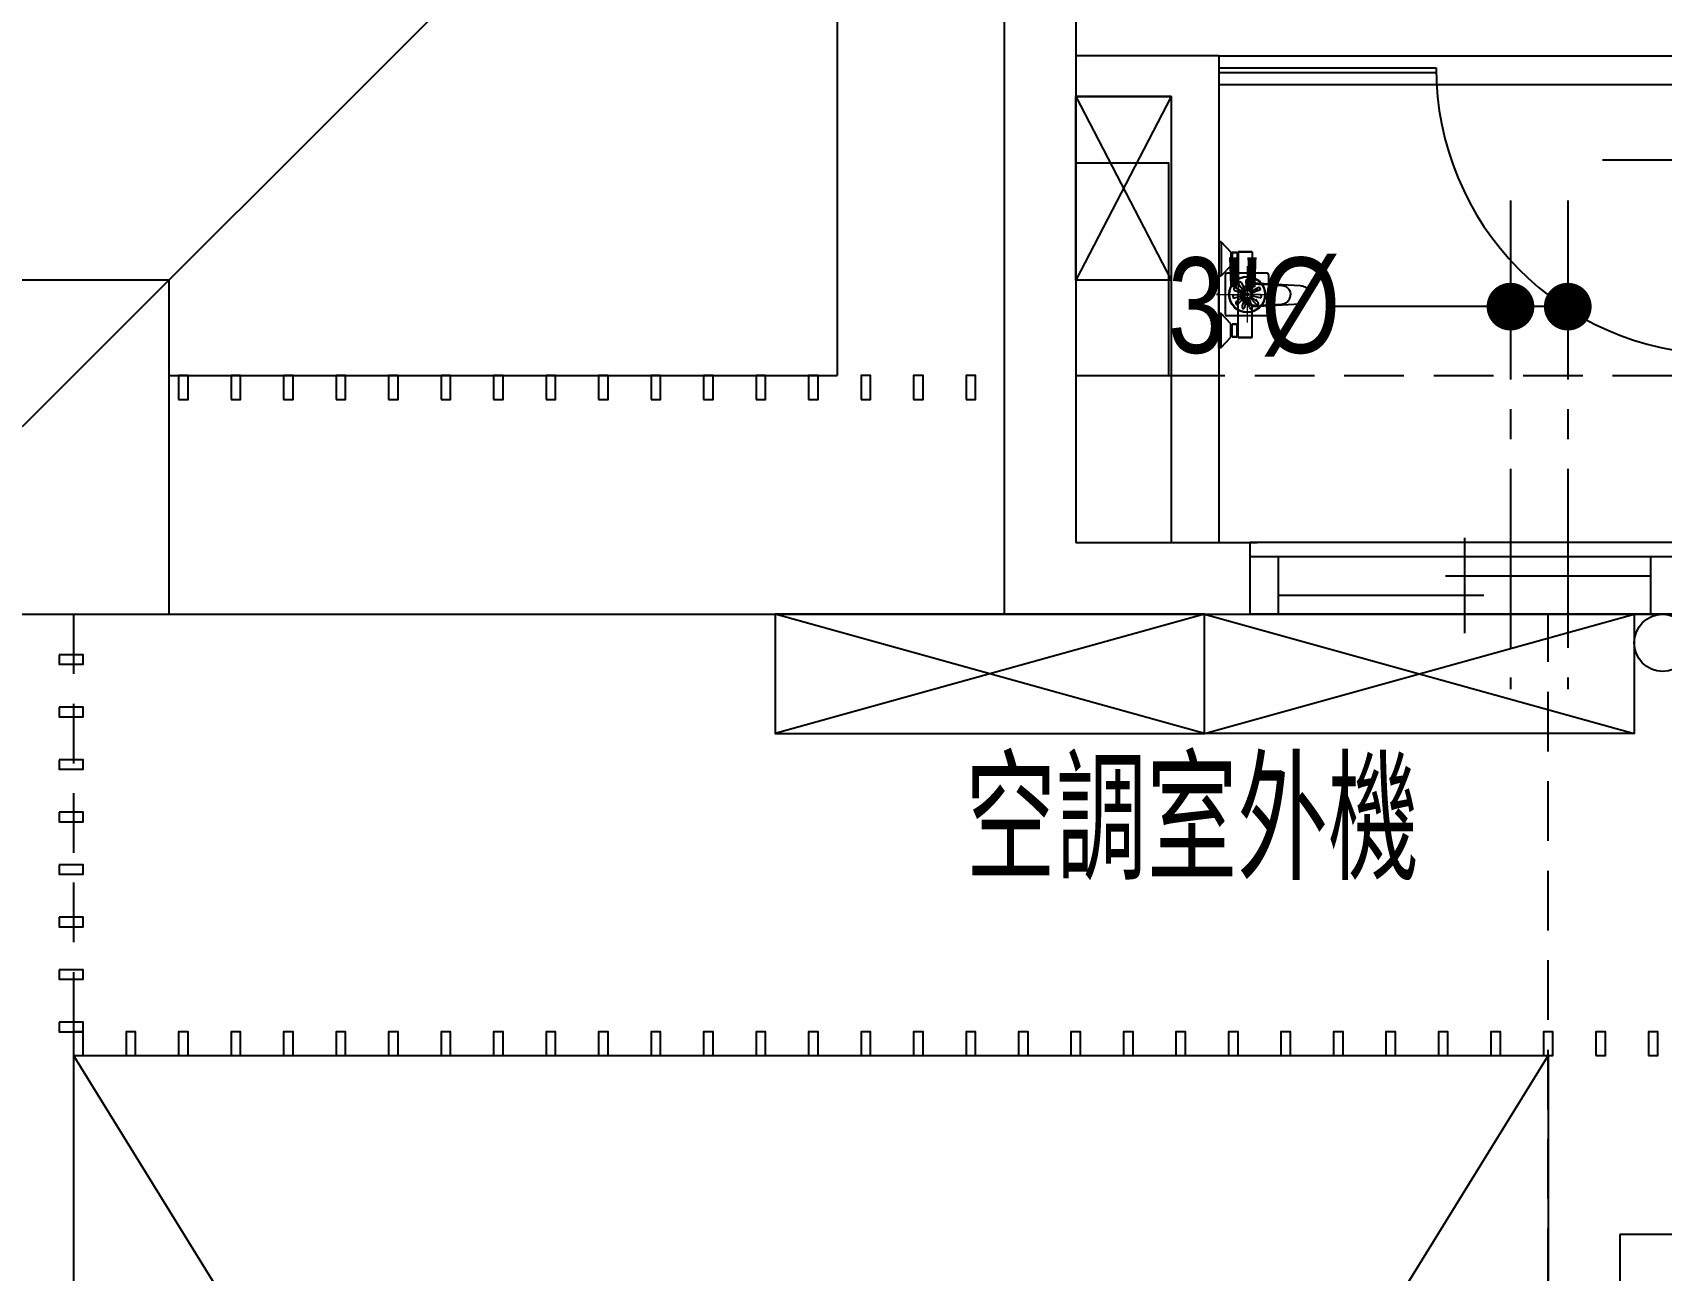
# Model space of a CAD drawing. Header units: millimetres. Extents: x 98197 to 106565, y 53890 to 60222.
# Drawn here: x 102799.3 to 103140.6, y 56218.1 to 56477.4 of the extents above; entities that cross this region are included whole.
import ezdxf

# ---------------------------------------------------------------- set-up
doc = ezdxf.new("R2010")
doc.units = ezdxf.units.MM
doc.header["$LTSCALE"] = 50
doc.header["$MEASUREMENT"] = 0
for name, pattern in [('CENTER', [2, 1.25, -0.25, 0.25, -0.25]), ('CENTER2', [1.125, 0.75, -0.125, 0.125, -0.125]), ('HIDDEN', [0.375, 0.25, -0.125])]:
    doc.linetypes.add(name, pattern=pattern)
doc.layers.get('0').update_dxf_attribs({"color": 8, "linetype": 'CONTINUOUS'})
for name, color, linetype in [('00', 7, 'HIDDEN'), ('35', 4, 'CENTER2'), ('36雨排水', 3, 'CONTINUOUS')]:
    doc.layers.add(name, color=color, linetype=linetype)
doc.layers.add('CENTE', color=8, linetype='CENTER', lineweight=9)
doc.styles.add('CHINA', font='c2', dxfattribs={"bigfont": 'china'})
doc.styles.add('CHINESET', font='c2.shx', dxfattribs={"bigfont": 'china.shx'})

# ---------------------------------------------------------------- blocks, each defined once
blk = doc.blocks.new('1111111')
at = {"layer": '36雨排水', "linetype": 'Continuous'}
blk.add_line((4902.82, 3830.25), (4712.61, 3640.04), dxfattribs=at)
blk = doc.blocks.new('*U45', base_point=(551368.96, 44174.06))
for p, q in [((551368.96, 44185.56), (551368.96, 44165.56)), ((551323.96, 44166.56), (551323.96, 44181.56)), ((551413.96, 44181.56), (551323.96, 44181.56)), ((551329.96, 44181.56), (551329.96, 44169.56)), ((551407.96, 44181.56), (551407.96, 44169.56)), ((551413.96, 44166.56), (551413.96, 44181.56)), ((551329.96, 44177.56), (551372.96, 44177.56)), ((551407.96, 44173.56), (551364.96, 44173.56)), ((551413.96, 44169.56), (551323.96, 44169.56)), ((551413.96, 44166.56), (551323.96, 44166.56))]:
    blk.add_line(p, q)
blk = doc.blocks.new('1247A')
for p, q in [((-13298.51, 8267.25), (-13298.01, 8267.25)), ((-13298.01, 8267.25), (-13298.51, 8267.25)), ((-13298.51, 8267.25), (-13298.51, 8267.12)), ((-13298.51, 8267.12), (-13298.51, 8266.77)), ((-13298.01, 8267.25), (-13296.01, 8265.12)), ((-13298.01, 8267.25), (-13296.01, 8265.12)), ((-13298.01, 8267.25), (-13298.01, 8267.12)), ((-13298.01, 8267.12), (-13298.01, 8266.77)), ((-13298.51, 8266.77), (-13298.51, 8266.2)), ((-13298.51, 8266.2), (-13298.51, 8265.46)), ((-13298.51, 8265.46), (-13298.51, 8264.61)), ((-13298.51, 8264.61), (-13298.51, 8263.7)), ((-13298.51, 8263.7), (-13298.51, 8262.79)), ((-13298.01, 8266.77), (-13298.01, 8266.2)), ((-13298.01, 8266.2), (-13298.01, 8265.46)), ((-13298.01, 8265.46), (-13298.01, 8264.61)), ((-13298.01, 8264.61), (-13298.01, 8263.7)), ((-13298.01, 8263.7), (-13298.01, 8262.79)), ((-13296.01, 8265.12), (-13296.01, 8265.07)), ((-13296.01, 8265.07), (-13296.01, 8264.93)), ((-13296.01, 8264.93), (-13296.01, 8264.82)), ((-13296.01, 8264.93), (-13296.01, 8264.7)), ((-13296.01, 8264.82), (-13295.91, 8264.82)), ((-13296.01, 8264.82), (-13296.01, 8264.77)), ((-13295.91, 8264.82), (-13296.01, 8264.82)), ((-13296.01, 8264.77), (-13296.01, 8264.66)), ((-13296.01, 8264.7), (-13296.01, 8264.41)), ((-13296.01, 8264.66), (-13296.01, 8264.49)), ((-13296.01, 8264.49), (-13296.01, 8264.26)), ((-13296.01, 8264.41), (-13296.01, 8264.06)), ((-13296.01, 8264.26), (-13296.01, 8263.98)), ((-13296.01, 8264.06), (-13296.01, 8263.7)), ((-13296.01, 8263.98), (-13296.01, 8263.7)), ((-13296.01, 8263.7), (-13296.01, 8263.33)), ((-13296.01, 8263.7), (-13296.01, 8263.42)), ((-13296.01, 8263.42), (-13296.01, 8263.14)), ((-13295.71, 8265.02), (-13295.91, 8264.82)), ((-13295.91, 8264.82), (-13295.91, 8264.77)), ((-13295.91, 8264.77), (-13295.91, 8264.66)), ((-13295.91, 8264.66), (-13295.91, 8264.49)), ((-13295.91, 8264.49), (-13295.91, 8264.26)), ((-13295.91, 8264.26), (-13295.91, 8263.98)), ((-13295.91, 8263.98), (-13295.91, 8263.7)), ((-13295.91, 8263.7), (-13295.91, 8263.42)), ((-13295.91, 8263.42), (-13295.91, 8263.14)), ((-13295.71, 8265.02), (-13295.51, 8265.02)), ((-13295.51, 8265.02), (-13295.71, 8265.02)), ((-13295.71, 8265.02), (-13295.71, 8264.97)), ((-13295.71, 8264.97), (-13295.71, 8262.38)), ((-13295.51, 8265.02), (-13295.21, 8265.02)), ((-13295.21, 8265.02), (-13295.51, 8265.02)), ((-13294.91, 8265.02), (-13295.21, 8265.02)), ((-13295.21, 8265.02), (-13294.91, 8265.02)), ((-13294.91, 8265.02), (-13294.71, 8265.02)), ((-13294.71, 8265.02), (-13294.91, 8265.02)), ((-13294.71, 8265.02), (-13294.51, 8264.82)), ((-13294.71, 8265.02), (-13294.71, 8264.97)), ((-13294.71, 8264.97), (-13294.71, 8262.38)), ((-13294.01, 8265.2), (-13294.51, 8265.2)), ((-13294.51, 8265.2), (-13294.01, 8265.2)), ((-13294.51, 8265.2), (-13294.51, 8265.14)), ((-13294.51, 8265.14), (-13294.51, 8256.2)), ((-13294.51, 8265.14), (-13294.51, 8256.2)), ((-13293.51, 8265.2), (-13294.01, 8265.2)), ((-13294.01, 8265.2), (-13293.51, 8265.2)), ((-13293, 8265.2), (-13293.51, 8265.2)), ((-13293.51, 8265.2), (-13293, 8265.2)), ((-13293, 8265.2), (-13292.54, 8265.2)), ((-13292.54, 8265.2), (-13293, 8265.2)), ((-13292.54, 8265.2), (-13292.13, 8265.2)), ((-13292.13, 8265.2), (-13292.54, 8265.2)), ((-13292.13, 8265.2), (-13291.82, 8265.2)), ((-13291.82, 8265.2), (-13292.13, 8265.2)), ((-13291.82, 8265.2), (-13291.63, 8265.2)), ((-13291.63, 8265.2), (-13291.82, 8265.2)), ((-13291.63, 8265.2), (-13291.55, 8265.2)), ((-13291.55, 8265.2), (-13291.63, 8265.2)), ((-13291.55, 8265.2), (-13291.51, 8265.14)), ((-13291.51, 8265.14), (-13291.51, 8258.66)), ((-13291.51, 8265.14), (-13291.51, 8258.66)), ((-13298.51, 8262.79), (-13298.51, 8261.93)), ((-13298.51, 8261.93), (-13298.51, 8261.19)), ((-13298.51, 8261.19), (-13298.51, 8260.63)), ((-13298.51, 8260.63), (-13298.51, 8260.28)), ((-13298.51, 8260.28), (-13298.51, 8260.15)), ((-13298.51, 8260.15), (-13298.01, 8260.15)), ((-13298.01, 8260.15), (-13298.51, 8260.15)), ((-13298.51, 8252.25), (-13298.51, 8260.15)), ((-13298.01, 8262.79), (-13298.01, 8261.93)), ((-13296.01, 8262.28), (-13298.01, 8260.15)), ((-13298.01, 8261.93), (-13298.01, 8261.19)), ((-13298.01, 8261.19), (-13298.01, 8260.63)), ((-13298.01, 8260.63), (-13298.01, 8260.28)), ((-13298.01, 8260.28), (-13298.01, 8260.15)), ((-13296.01, 8263.33), (-13296.01, 8262.99)), ((-13296.01, 8263.14), (-13296.01, 8262.91)), ((-13296.01, 8262.99), (-13296.01, 8262.7)), ((-13296.01, 8262.91), (-13296.01, 8262.74)), ((-13296.01, 8262.74), (-13296.01, 8262.62)), ((-13296.01, 8262.7), (-13296.01, 8262.47)), ((-13296.01, 8262.62), (-13296.01, 8262.58)), ((-13296.01, 8262.58), (-13296.01, 8262.47)), ((-13296.01, 8262.58), (-13295.91, 8262.58)), ((-13295.91, 8262.58), (-13296.01, 8262.58)), ((-13296.01, 8262.47), (-13296.01, 8262.33)), ((-13296.01, 8262.33), (-13296.01, 8262.28)), ((-13295.91, 8263.14), (-13295.91, 8262.91)), ((-13295.91, 8262.91), (-13295.91, 8262.74)), ((-13295.91, 8262.74), (-13295.91, 8262.62)), ((-13295.91, 8262.62), (-13295.91, 8262.58)), ((-13295.91, 8262.58), (-13295.71, 8262.38)), ((-13295.21, 8262.38), (-13295.71, 8262.38)), ((-13295.71, 8262.38), (-13295.21, 8262.38)), ((-13294.91, 8262.38), (-13295.21, 8262.38)), ((-13295.21, 8262.38), (-13294.91, 8262.38)), ((-13294.91, 8262.38), (-13294.71, 8262.38)), ((-13294.71, 8262.38), (-13294.91, 8262.38)), ((-13294.51, 8262.58), (-13294.71, 8262.38)), ((-13293.82, 8256.76), (-13293.9, 8256.2)), ((-13293.61, 8257.29), (-13293.82, 8256.76)), ((-13293.67, 8256.76), (-13293.72, 8256.49)), ((-13293.58, 8257.04), (-13293.67, 8256.76)), ((-13293.27, 8257.76), (-13293.61, 8257.29)), ((-13293.48, 8257.29), (-13293.58, 8257.04)), ((-13293.32, 8257.54), (-13293.48, 8257.29)), ((-13293.14, 8257.75), (-13293.32, 8257.54)), ((-13292.81, 8258.11), (-13293.27, 8257.76)), ((-13292.95, 8257.94), (-13293.14, 8257.75)), ((-13293.05, 8256.78), (-13293.11, 8256.5)), ((-13292.97, 8257.06), (-13293.05, 8256.78)), ((-13292.85, 8257.33), (-13292.97, 8257.06)), ((-13292.72, 8258.11), (-13292.95, 8257.94)), ((-13292.69, 8257.57), (-13292.85, 8257.33)), ((-13292.29, 8258.32), (-13292.81, 8258.11)), ((-13292.48, 8258.22), (-13292.72, 8258.11)), ((-13292.5, 8257.79), (-13292.69, 8257.57)), ((-13292.3, 8257.98), (-13292.5, 8257.79)), ((-13292.06, 8258.16), (-13292.3, 8257.98)), ((-13291.98, 8258.37), (-13292.29, 8258.32)), ((-13291.98, 8258.37), (-13292.29, 8258.32)), ((-13291.81, 8258.28), (-13292.06, 8258.16)), ((-13291.28, 8258.43), (-13291.98, 8258.37)), ((-13291.55, 8258.37), (-13291.81, 8258.28)), ((-13291.28, 8258.43), (-13291.55, 8258.37)), ((-13291.51, 8258.66), (-13281.48, 8258.1)), ((-13290.99, 8258.46), (-13291.28, 8258.43)), ((-13290.99, 8258.46), (-13290.58, 8258.45)), ((-13290.79, 8257.38), (-13290.8, 8257.36)), ((-13290.8, 8257.36), (-13290.8, 8257.33)), ((-13290.8, 8257.33), (-13290.8, 8257.31)), ((-13290.8, 8257.31), (-13290.79, 8257.28)), ((-13290.77, 8257.41), (-13290.79, 8257.38)), ((-13290.79, 8257.28), (-13290.77, 8257.26)), ((-13290.75, 8257.42), (-13290.77, 8257.41)), ((-13290.77, 8257.26), (-13290.75, 8257.25)), ((-13290.72, 8257.43), (-13290.75, 8257.42)), ((-13290.75, 8257.25), (-13290.72, 8257.24)), ((-13290.7, 8257.43), (-13290.72, 8257.43)), ((-13290.72, 8257.24), (-13290.7, 8257.23)), ((-13290.7, 8257.43), (-13290.67, 8257.43)), ((-13290.67, 8257.24), (-13290.7, 8257.23)), ((-13290.67, 8257.43), (-13290.65, 8257.42)), ((-13290.65, 8257.25), (-13290.67, 8257.24)), ((-13290.65, 8257.42), (-13290.63, 8257.41)), ((-13290.63, 8257.26), (-13290.65, 8257.25)), ((-13290.63, 8257.41), (-13290.61, 8257.38)), ((-13290.61, 8257.28), (-13290.63, 8257.26)), ((-13290.61, 8257.38), (-13290.6, 8257.36)), ((-13290.6, 8257.31), (-13290.61, 8257.28)), ((-13290.6, 8257.36), (-13290.6, 8257.33)), ((-13290.6, 8257.33), (-13290.6, 8257.31)), ((-13290.58, 8258.45), (-13290.21, 8258.44)), ((-13290.21, 8258.44), (-13289.79, 8258.42)), ((-13289.79, 8258.42), (-13289.36, 8258.4)), ((-13289.36, 8258.4), (-13289.05, 8258.38)), ((-13289.05, 8258.38), (-13285.35, 8258.15)), ((-13285.35, 8258.15), (-13285.11, 8258.13)), ((-13285.11, 8258.13), (-13284.87, 8258.08)), ((-13284.87, 8258.08), (-13284.64, 8257.99)), ((-13284.64, 8257.99), (-13284.43, 8257.89)), ((-13284.43, 8257.89), (-13284.22, 8257.74)), ((-13284.22, 8257.74), (-13284.05, 8257.57)), ((-13284.05, 8257.57), (-13283.89, 8257.39)), ((-13283.89, 8257.39), (-13283.75, 8257.17)), ((-13283.75, 8257.17), (-13283.65, 8256.95)), ((-13283.65, 8256.95), (-13283.57, 8256.7)), ((-13283.57, 8256.7), (-13283.52, 8256.46)), ((-13281.48, 8258.1), (-13281.23, 8258.08)), ((-13281.23, 8258.08), (-13280.99, 8258.03)), ((-13280.99, 8258.03), (-13280.76, 8257.95)), ((-13280.76, 8257.95), (-13280.54, 8257.85)), ((-13280.54, 8257.85), (-13280.33, 8257.7)), ((-13280.33, 8257.7), (-13280.16, 8257.54)), ((-13280.16, 8257.54), (-13280, 8257.36)), ((-13280, 8257.36), (-13279.85, 8257.15)), ((-13279.85, 8257.15), (-13279.75, 8256.93)), ((-13279.75, 8256.93), (-13279.68, 8256.69)), ((-13279.75, 8256.93), (-13279.68, 8256.69)), ((-13279.68, 8256.69), (-13279.63, 8256.45)), ((-13279.68, 8256.69), (-13279.63, 8256.45)), ((-13294.51, 8247.26), (-13294.51, 8256.2)), ((-13294.51, 8247.26), (-13294.51, 8256.2)), ((-13293.82, 8255.64), (-13293.9, 8256.2)), ((-13293.61, 8255.11), (-13293.82, 8255.64)), ((-13293.72, 8256.49), (-13293.74, 8256.2)), ((-13293.72, 8255.91), (-13293.74, 8256.2)), ((-13293.67, 8255.64), (-13293.72, 8255.91)), ((-13293.58, 8255.36), (-13293.67, 8255.64)), ((-13293.27, 8254.64), (-13293.61, 8255.11)), ((-13293.48, 8255.11), (-13293.58, 8255.36)), ((-13293.32, 8254.86), (-13293.48, 8255.11)), ((-13293.14, 8254.65), (-13293.32, 8254.86)), ((-13292.81, 8254.29), (-13293.27, 8254.64)), ((-13292.95, 8254.46), (-13293.14, 8254.65)), ((-13293.11, 8256.5), (-13293.13, 8256.2)), ((-13293.11, 8255.9), (-13293.13, 8256.2)), ((-13293.05, 8255.62), (-13293.11, 8255.9)), ((-13292.97, 8255.34), (-13293.05, 8255.62)), ((-13292.85, 8255.07), (-13292.97, 8255.34)), ((-13292.72, 8254.29), (-13292.95, 8254.46)), ((-13292.69, 8254.83), (-13292.85, 8255.07)), ((-13292.29, 8254.08), (-13292.81, 8254.29)), ((-13292.48, 8254.18), (-13292.72, 8254.29)), ((-13292.5, 8254.61), (-13292.69, 8254.83)), ((-13292.3, 8254.42), (-13292.5, 8254.61)), ((-13292.06, 8254.24), (-13292.3, 8254.42)), ((-13291.98, 8254.03), (-13292.29, 8254.08)), ((-13291.98, 8254.03), (-13292.29, 8254.08)), ((-13291.81, 8254.12), (-13292.06, 8254.24)), ((-13291.28, 8253.96), (-13291.98, 8254.03)), ((-13291.55, 8254.03), (-13291.81, 8254.12)), ((-13291.28, 8253.96), (-13291.55, 8254.03)), ((-13291.51, 8253.74), (-13281.48, 8254.3)), ((-13291.51, 8247.26), (-13291.51, 8253.74)), ((-13291.51, 8247.26), (-13291.51, 8253.74)), ((-13290.99, 8253.94), (-13291.28, 8253.96)), ((-13290.99, 8253.94), (-13290.58, 8253.95)), ((-13290.8, 8255.09), (-13290.79, 8255.11)), ((-13290.8, 8255.07), (-13290.8, 8255.09)), ((-13290.8, 8255.04), (-13290.8, 8255.07)), ((-13290.79, 8255.02), (-13290.8, 8255.04)), ((-13290.79, 8255.11), (-13290.77, 8255.14)), ((-13290.77, 8254.99), (-13290.79, 8255.02)), ((-13290.77, 8255.14), (-13290.75, 8255.15)), ((-13290.75, 8254.98), (-13290.77, 8254.99)), ((-13290.75, 8255.15), (-13290.72, 8255.16)), ((-13290.72, 8254.97), (-13290.75, 8254.98)), ((-13290.72, 8255.16), (-13290.7, 8255.17)), ((-13290.7, 8254.97), (-13290.72, 8254.97)), ((-13290.67, 8255.16), (-13290.7, 8255.17)), ((-13290.7, 8254.97), (-13290.67, 8254.97)), ((-13290.65, 8255.15), (-13290.67, 8255.16)), ((-13290.67, 8254.97), (-13290.65, 8254.98)), ((-13290.63, 8255.14), (-13290.65, 8255.15)), ((-13290.65, 8254.98), (-13290.63, 8254.99)), ((-13290.61, 8255.11), (-13290.63, 8255.14)), ((-13290.63, 8254.99), (-13290.61, 8255.02)), ((-13290.6, 8255.09), (-13290.61, 8255.11)), ((-13290.61, 8255.02), (-13290.6, 8255.04)), ((-13290.6, 8255.07), (-13290.6, 8255.09)), ((-13290.6, 8255.04), (-13290.6, 8255.07)), ((-13290.58, 8253.95), (-13290.21, 8253.96)), ((-13290.21, 8253.96), (-13289.79, 8253.98)), ((-13289.79, 8253.98), (-13289.36, 8254)), ((-13289.36, 8254), (-13289.05, 8254.02)), ((-13289.05, 8254.02), (-13285.35, 8254.25)), ((-13285.35, 8254.25), (-13285.11, 8254.27)), ((-13285.11, 8254.27), (-13284.87, 8254.32)), ((-13284.87, 8254.32), (-13284.64, 8254.41)), ((-13284.64, 8254.41), (-13284.43, 8254.51)), ((-13284.43, 8254.51), (-13284.22, 8254.66)), ((-13284.22, 8254.66), (-13284.05, 8254.83)), ((-13284.05, 8254.83), (-13283.89, 8255.01)), ((-13283.89, 8255.01), (-13283.75, 8255.23)), ((-13283.75, 8255.23), (-13283.65, 8255.45)), ((-13283.65, 8255.45), (-13283.57, 8255.7)), ((-13283.57, 8255.7), (-13283.52, 8255.94)), ((-13283.52, 8256.46), (-13283.5, 8256.2)), ((-13283.52, 8255.94), (-13283.5, 8256.2)), ((-13281.48, 8254.3), (-13281.23, 8254.32)), ((-13281.23, 8254.32), (-13280.99, 8254.37)), ((-13280.99, 8254.37), (-13280.76, 8254.45)), ((-13280.76, 8254.45), (-13280.54, 8254.55)), ((-13280.54, 8254.55), (-13280.33, 8254.7)), ((-13280.33, 8254.7), (-13280.16, 8254.86)), ((-13280.16, 8254.86), (-13280, 8255.04)), ((-13280, 8255.04), (-13279.85, 8255.25)), ((-13279.85, 8255.25), (-13279.75, 8255.47)), ((-13279.75, 8255.47), (-13279.68, 8255.71)), ((-13279.75, 8255.47), (-13279.68, 8255.71)), ((-13279.68, 8255.71), (-13279.63, 8255.95)), ((-13279.68, 8255.71), (-13279.63, 8255.95)), ((-13279.63, 8256.45), (-13279.61, 8256.2)), ((-13279.63, 8256.45), (-13279.61, 8256.2)), ((-13279.63, 8255.95), (-13279.61, 8256.2)), ((-13279.63, 8255.95), (-13279.61, 8256.2)), ((-13298.01, 8252.25), (-13298.51, 8252.25)), ((-13298.51, 8252.12), (-13298.51, 8252.25)), ((-13298.51, 8252.25), (-13298.01, 8252.25)), ((-13298.51, 8251.77), (-13298.51, 8252.12)), ((-13298.51, 8251.2), (-13298.51, 8251.77)), ((-13298.51, 8250.46), (-13298.51, 8251.2)), ((-13298.51, 8249.61), (-13298.51, 8250.46)), ((-13296.01, 8250.12), (-13298.01, 8252.25)), ((-13298.01, 8252.12), (-13298.01, 8252.25)), ((-13298.01, 8251.77), (-13298.01, 8252.12)), ((-13298.01, 8251.2), (-13298.01, 8251.77)), ((-13298.01, 8250.46), (-13298.01, 8251.2)), ((-13298.01, 8249.61), (-13298.01, 8250.46)), ((-13296.01, 8250.07), (-13296.01, 8250.12)), ((-13296.01, 8249.93), (-13296.01, 8250.07)), ((-13296.01, 8249.7), (-13296.01, 8249.93)), ((-13296.01, 8249.82), (-13296.01, 8249.93)), ((-13295.91, 8249.82), (-13296.01, 8249.82)), ((-13296.01, 8249.77), (-13296.01, 8249.82)), ((-13296.01, 8249.82), (-13295.91, 8249.82)), ((-13296.01, 8249.66), (-13296.01, 8249.77)), ((-13295.91, 8249.82), (-13295.71, 8250.02)), ((-13295.91, 8249.77), (-13295.91, 8249.82)), ((-13295.91, 8249.66), (-13295.91, 8249.77)), ((-13295.71, 8250.02), (-13295.21, 8250.02)), ((-13295.71, 8247.43), (-13295.71, 8250.02)), ((-13295.21, 8250.02), (-13295.71, 8250.02)), ((-13295.21, 8250.02), (-13294.91, 8250.02)), ((-13294.91, 8250.02), (-13295.21, 8250.02)), ((-13294.71, 8250.02), (-13294.91, 8250.02)), ((-13294.91, 8250.02), (-13294.71, 8250.02)), ((-13294.51, 8249.82), (-13294.71, 8250.02)), ((-13294.71, 8247.43), (-13294.71, 8250.02)), ((-13298.51, 8248.7), (-13298.51, 8249.61)), ((-13298.51, 8247.79), (-13298.51, 8248.7)), ((-13298.51, 8246.93), (-13298.51, 8247.79)), ((-13298.51, 8246.19), (-13298.51, 8246.93)), ((-13298.01, 8248.7), (-13298.01, 8249.61)), ((-13298.01, 8247.79), (-13298.01, 8248.7)), ((-13298.01, 8246.93), (-13298.01, 8247.79)), ((-13298.01, 8245.15), (-13296.01, 8247.28)), ((-13298.01, 8245.15), (-13296.01, 8247.28)), ((-13298.01, 8246.19), (-13298.01, 8246.93)), ((-13296.01, 8249.41), (-13296.01, 8249.7)), ((-13296.01, 8249.49), (-13296.01, 8249.66)), ((-13296.01, 8249.26), (-13296.01, 8249.49)), ((-13296.01, 8249.06), (-13296.01, 8249.41)), ((-13296.01, 8248.98), (-13296.01, 8249.26)), ((-13296.01, 8248.7), (-13296.01, 8249.06)), ((-13296.01, 8248.7), (-13296.01, 8248.98)), ((-13296.01, 8248.42), (-13296.01, 8248.7)), ((-13296.01, 8248.33), (-13296.01, 8248.7)), ((-13296.01, 8248.14), (-13296.01, 8248.42)), ((-13296.01, 8247.99), (-13296.01, 8248.33)), ((-13296.01, 8247.91), (-13296.01, 8248.14)), ((-13296.01, 8247.7), (-13296.01, 8247.99)), ((-13296.01, 8247.74), (-13296.01, 8247.91)), ((-13296.01, 8247.62), (-13296.01, 8247.74)), ((-13296.01, 8247.47), (-13296.01, 8247.7)), ((-13296.01, 8247.58), (-13296.01, 8247.62)), ((-13295.91, 8247.58), (-13296.01, 8247.58)), ((-13296.01, 8247.58), (-13295.91, 8247.58)), ((-13296.01, 8247.47), (-13296.01, 8247.58)), ((-13296.01, 8247.33), (-13296.01, 8247.47)), ((-13296.01, 8247.28), (-13296.01, 8247.33)), ((-13295.91, 8249.49), (-13295.91, 8249.66)), ((-13295.91, 8249.26), (-13295.91, 8249.49)), ((-13295.91, 8248.98), (-13295.91, 8249.26)), ((-13295.91, 8248.7), (-13295.91, 8248.98)), ((-13295.91, 8248.42), (-13295.91, 8248.7)), ((-13295.91, 8248.14), (-13295.91, 8248.42)), ((-13295.91, 8247.91), (-13295.91, 8248.14)), ((-13295.91, 8247.74), (-13295.91, 8247.91)), ((-13295.91, 8247.62), (-13295.91, 8247.74)), ((-13295.91, 8247.58), (-13295.91, 8247.62)), ((-13295.71, 8247.38), (-13295.91, 8247.58)), ((-13295.71, 8247.38), (-13295.71, 8247.43)), ((-13295.51, 8247.38), (-13295.71, 8247.38)), ((-13295.71, 8247.38), (-13295.51, 8247.38)), ((-13295.21, 8247.38), (-13295.51, 8247.38)), ((-13295.51, 8247.38), (-13295.21, 8247.38)), ((-13295.21, 8247.38), (-13294.91, 8247.38)), ((-13294.91, 8247.38), (-13295.21, 8247.38)), ((-13294.71, 8247.38), (-13294.91, 8247.38)), ((-13294.91, 8247.38), (-13294.71, 8247.38)), ((-13294.71, 8247.38), (-13294.51, 8247.58)), ((-13294.71, 8247.38), (-13294.71, 8247.43)), ((-13294.51, 8247.2), (-13294.51, 8247.26)), ((-13294.51, 8247.2), (-13294.01, 8247.2)), ((-13294.01, 8247.2), (-13294.51, 8247.2)), ((-13294.01, 8247.2), (-13293.51, 8247.2)), ((-13293.51, 8247.2), (-13294.01, 8247.2)), ((-13293.51, 8247.2), (-13293, 8247.2)), ((-13293, 8247.2), (-13293.51, 8247.2)), ((-13292.54, 8247.2), (-13293, 8247.2)), ((-13293, 8247.2), (-13292.54, 8247.2)), ((-13292.13, 8247.2), (-13292.54, 8247.2)), ((-13292.54, 8247.2), (-13292.13, 8247.2)), ((-13291.82, 8247.2), (-13292.13, 8247.2)), ((-13292.13, 8247.2), (-13291.82, 8247.2)), ((-13291.63, 8247.2), (-13291.82, 8247.2)), ((-13291.82, 8247.2), (-13291.63, 8247.2)), ((-13291.55, 8247.2), (-13291.63, 8247.2)), ((-13291.63, 8247.2), (-13291.55, 8247.2)), ((-13291.55, 8247.2), (-13291.51, 8247.26)), ((-13298.51, 8245.63), (-13298.51, 8246.19)), ((-13298.51, 8245.28), (-13298.51, 8245.63)), ((-13298.51, 8245.15), (-13298.51, 8245.28)), ((-13298.01, 8245.15), (-13298.51, 8245.15)), ((-13298.51, 8245.15), (-13298.01, 8245.15)), ((-13298.01, 8245.63), (-13298.01, 8246.19)), ((-13298.01, 8245.28), (-13298.01, 8245.63)), ((-13298.01, 8245.15), (-13298.01, 8245.28))]:
    blk.add_line(p, q)
at = {"color": 3}
blk.add_line((-13298.51, 8256.25), (-13299.01, 8256.25), dxfattribs=at)
blk = doc.blocks.new('10D')
at = {"color": 9, "true_color": 0xc9c9c9}
for p, q in [((-31147.44, 14844.37), (-31147.44, 14852.77)), ((-31147.14, 14853.07), (-31138.74, 14853.07)), ((-31144.18, 14851.05), (-31143.33, 14849.45)), ((-31143.24, 14851.27), (-31143.09, 14849.52)), ((-31142.64, 14851.32), (-31142.79, 14849.52)), ((-31141.73, 14851), (-31142.56, 14849.45)), ((-31138.44, 14852.77), (-31138.44, 14844.37)), ((-31145.71, 14848.48), (-31143.91, 14848.59)), ((-31145.57, 14847.89), (-31143.86, 14848.29)), ((-31145.52, 14849.42), (-31143.87, 14848.83)), ((-31145.32, 14849.99), (-31143.75, 14849.1)), ((-31145.22, 14847), (-31143.76, 14848.06)), ((-31144.79, 14846.58), (-31143.56, 14847.84)), ((-31144.65, 14850.68), (-31143.58, 14849.29)), ((-31144.01, 14846.02), (-31143.36, 14847.7)), ((-31143.42, 14845.9), (-31143.07, 14847.62)), ((-31143.14, 14848.62), (-31143.14, 14848.52)), ((-31143.14, 14848.62), (-31143.04, 14848.62)), ((-31143.14, 14848.52), (-31143.09, 14848.52)), ((-31143.14, 14848.52), (-31143.04, 14848.52)), ((-31142.99, 14848.77), (-31142.89, 14848.77)), ((-31142.99, 14848.67), (-31142.99, 14848.77)), ((-31142.99, 14848.38), (-31142.99, 14848.47)), ((-31142.99, 14848.38), (-31142.89, 14848.38)), ((-31142.89, 14848.67), (-31142.89, 14848.77)), ((-31142.89, 14848.38), (-31142.89, 14848.47)), ((-31142.75, 14848.62), (-31142.84, 14848.62)), ((-31142.75, 14848.52), (-31142.84, 14848.52)), ((-31142.46, 14845.85), (-31142.82, 14847.62)), ((-31142.79, 14848.52), (-31142.75, 14848.52)), ((-31142.75, 14848.62), (-31142.75, 14848.52)), ((-31141.9, 14846.06), (-31142.53, 14847.7)), ((-31141.06, 14846.54), (-31142.32, 14847.84)), ((-31141.21, 14850.72), (-31142.3, 14849.29)), ((-31140.61, 14849.96), (-31142.14, 14849.1)), ((-31140.71, 14847.03), (-31142.13, 14848.06)), ((-31140.26, 14847.88), (-31142.03, 14848.29)), ((-31140.32, 14849.44), (-31142.02, 14848.83)), ((-31140.23, 14848.48), (-31141.98, 14848.59)), ((-31138.74, 14844.07), (-31147.14, 14844.07))]:
    blk.add_line(p, q, dxfattribs=at)
for radius in [3.8, 3.7, 0.275]:
    blk.add_circle((-31142.94, 14848.57), radius, dxfattribs=at)
for centre, radius, start, end in [((-31147.14, 14852.77), 0.3, 90, 180), ((-31144.43, 14850.89), 0.3, 32.7273, 222.2546), ((-31142.94, 14851.32), 0.3, 0, 189.5273), ((-31141.46, 14850.89), 0.3, 327.2727, 156.8), ((-31138.74, 14852.77), 0.3, 0, 90), ((-31145.67, 14848.18), 0.3, 98.1818, 287.7091), ((-31145.45, 14849.71), 0.3, 65.4545, 254.9818), ((-31143.88, 14848.44), 0.15, 278.1818, 98.1818), ((-31143.81, 14848.97), 0.15, 245.4545, 65.4545), ((-31143.66, 14847.95), 0.15, 310.9091, 130.9091), ((-31143.46, 14849.37), 0.15, 212.7273, 32.7273), ((-31143.21, 14847.66), 0.15, 343.6364, 163.6364), ((-31142.94, 14849.52), 0.15, 180, 0), ((-31143.04, 14848.67), 0.05, 270, 0), ((-31143.04, 14848.47), 0.05, 0, 90), ((-31142.84, 14848.67), 0.05, 180, 270), ((-31142.84, 14848.47), 0.05, 90, 180), ((-31142.68, 14847.66), 0.15, 16.3636, 196.3636), ((-31142.43, 14849.37), 0.15, 147.2727, 327.2727), ((-31142.23, 14847.95), 0.15, 49.0909, 229.0909), ((-31142.08, 14848.97), 0.15, 114.5455, 294.5455), ((-31142, 14848.44), 0.15, 81.8182, 261.8182), ((-31140.44, 14849.71), 0.3, 294.5455, 124.0727), ((-31140.22, 14848.18), 0.3, 261.8182, 91.3455), ((-31147.14, 14844.37), 0.3, 180, 270), ((-31145.02, 14846.77), 0.3, 130.9091, 320.4364), ((-31143.72, 14845.93), 0.3, 163.6364, 353.1636), ((-31142.17, 14845.93), 0.3, 196.3636, 25.8909), ((-31140.87, 14846.77), 0.3, 229.0909, 58.6182), ((-31138.74, 14844.37), 0.3, 270, 0)]:
    blk.add_arc(centre, radius, start, end, dxfattribs=at)
at = {"layer": 'CENTE', "color": 8}
for p, q in [((-31142.94, 14854.47), (-31142.94, 14842.67)), ((-31148.84, 14848.57), (-31137.04, 14848.57))]:
    blk.add_line(p, q, dxfattribs=at)

msp = doc.modelspace()

# ---------------------------------------------------------------- linework, layer by layer
for p, q in [((103017.857, 56635.566), (103017.857, 56370.566)), ((102967.857, 56620.566), (102967.857, 56405.566)), ((103002.857, 56620.566), (103002.857, 56355.566)), ((103047.857, 56472.566), (103154.357, 56472.566)), ((103047.857, 56470.066), (103093.357, 56470.066)), ((103047.857, 56469.066), (103093.366, 56469.066)), ((103047.857, 56466.566), (103154.357, 56466.566)), ((103017.857, 56464.066), (103037.857, 56425.566)), ((103037.857, 56464.066), (103017.857, 56425.566)), ((103037.857, 56425.566), (103017.857, 56425.566)), ((102827.857, 56405.566), (102967.857, 56405.566)), ((103017.857, 56370.566), (103055.857, 56370.566)), ((102827.857, 56355.566), (103002.857, 56355.566)), ((103002.857, 56355.566), (103054.357, 56355.566)), ((102807.857, 56263.066), (102807.857, 55763.066)), ((103116.857, 56263.066), (102807.857, 55763.066)), ((102807.857, 56263.066), (103116.857, 55763.066)), ((102807.857, 56263.066), (103116.857, 56263.066)), ((103116.857, 56263.066), (103116.857, 55670.566)), ((103777.857, 56225.566), (103131.857, 56225.566)), ((103131.857, 56225.566), (103131.857, 56130.566))]:
    msp.add_line(p, q)
at = {"extrusion": (0, 0, -1)}
for p, q in [((103047.857, 56472.566), (103017.857, 56472.566)), ((103047.857, 56472.566), (103047.857, 56370.566)), ((103037.857, 56464.066), (103017.857, 56464.066)), ((103037.857, 56464.066), (103037.857, 56370.566))]:
    msp.add_line(p, q, dxfattribs=at)
for points in [[(103017.857, 56464.066), (103037.857, 56464.066), (103037.857, 56425.566), (103017.857, 56425.566)], [(103017.857, 56405.566), (103037.357, 56405.566), (103037.357, 56450.066), (103017.857, 56450.066)], [(102757.857, 56355.566), (102827.857, 56355.566), (102827.857, 56425.566), (102757.857, 56425.566)], [(102829.857, 56400.566), (102831.857, 56400.566), (102831.857, 56405.566), (102829.857, 56405.566)], [(102840.857, 56400.566), (102842.857, 56400.566), (102842.857, 56405.566), (102840.857, 56405.566)], [(102851.857, 56400.566), (102853.857, 56400.566), (102853.857, 56405.566), (102851.857, 56405.566)], [(102862.857, 56400.566), (102864.857, 56400.566), (102864.857, 56405.566), (102862.857, 56405.566)], [(102873.857, 56400.566), (102875.857, 56400.566), (102875.857, 56405.566), (102873.857, 56405.566)], [(102884.857, 56400.566), (102886.857, 56400.566), (102886.857, 56405.566), (102884.857, 56405.566)], [(102895.857, 56400.566), (102897.857, 56400.566), (102897.857, 56405.566), (102895.857, 56405.566)], [(102906.857, 56400.566), (102908.857, 56400.566), (102908.857, 56405.566), (102906.857, 56405.566)], [(102917.857, 56400.566), (102919.857, 56400.566), (102919.857, 56405.566), (102917.857, 56405.566)], [(102928.857, 56400.566), (102930.857, 56400.566), (102930.857, 56405.566), (102928.857, 56405.566)], [(102939.857, 56400.566), (102941.857, 56400.566), (102941.857, 56405.566), (102939.857, 56405.566)], [(102950.857, 56400.566), (102952.857, 56400.566), (102952.857, 56405.566), (102950.857, 56405.566)], [(102961.857, 56400.566), (102963.857, 56400.566), (102963.857, 56405.566), (102961.857, 56405.566)], [(102972.857, 56400.566), (102974.857, 56400.566), (102974.857, 56405.566), (102972.857, 56405.566)], [(102983.857, 56400.566), (102985.857, 56400.566), (102985.857, 56405.566), (102983.857, 56405.566)], [(102994.857, 56400.566), (102996.857, 56400.566), (102996.857, 56405.566), (102994.857, 56405.566)], [(102804.857, 56347.066), (102804.857, 56345.066), (102809.857, 56345.066), (102809.857, 56347.066)], [(102804.857, 56336.066), (102804.857, 56334.066), (102809.857, 56334.066), (102809.857, 56336.066)], [(102804.857, 56325.066), (102804.857, 56323.066), (102809.857, 56323.066), (102809.857, 56325.066)], [(102804.857, 56314.066), (102804.857, 56312.066), (102809.857, 56312.066), (102809.857, 56314.066)], [(102804.857, 56303.066), (102804.857, 56301.066), (102809.857, 56301.066), (102809.857, 56303.066)], [(102804.857, 56292.066), (102804.857, 56290.066), (102809.857, 56290.066), (102809.857, 56292.066)], [(102804.857, 56281.066), (102804.857, 56279.066), (102809.857, 56279.066), (102809.857, 56281.066)], [(102804.857, 56270.066), (102804.857, 56268.066), (102809.857, 56268.066), (102809.857, 56270.066)], [(102807.857, 56263.066), (102809.857, 56263.066), (102809.857, 56268.066), (102807.857, 56268.066)], [(102818.857, 56263.066), (102820.857, 56263.066), (102820.857, 56268.066), (102818.857, 56268.066)], [(102829.857, 56263.066), (102831.857, 56263.066), (102831.857, 56268.066), (102829.857, 56268.066)], [(102840.857, 56263.066), (102842.857, 56263.066), (102842.857, 56268.066), (102840.857, 56268.066)], [(102851.857, 56263.066), (102853.857, 56263.066), (102853.857, 56268.066), (102851.857, 56268.066)], [(102862.857, 56263.066), (102864.857, 56263.066), (102864.857, 56268.066), (102862.857, 56268.066)], [(102873.857, 56263.066), (102875.857, 56263.066), (102875.857, 56268.066), (102873.857, 56268.066)], [(102884.857, 56263.066), (102886.857, 56263.066), (102886.857, 56268.066), (102884.857, 56268.066)], [(102895.857, 56263.066), (102897.857, 56263.066), (102897.857, 56268.066), (102895.857, 56268.066)], [(102906.857, 56263.066), (102908.857, 56263.066), (102908.857, 56268.066), (102906.857, 56268.066)], [(102917.857, 56263.066), (102919.857, 56263.066), (102919.857, 56268.066), (102917.857, 56268.066)], [(102928.857, 56263.066), (102930.857, 56263.066), (102930.857, 56268.066), (102928.857, 56268.066)], [(102939.857, 56263.066), (102941.857, 56263.066), (102941.857, 56268.066), (102939.857, 56268.066)], [(102950.857, 56263.066), (102952.857, 56263.066), (102952.857, 56268.066), (102950.857, 56268.066)], [(102961.857, 56263.066), (102963.857, 56263.066), (102963.857, 56268.066), (102961.857, 56268.066)], [(102972.857, 56263.066), (102974.857, 56263.066), (102974.857, 56268.066), (102972.857, 56268.066)], [(102983.857, 56263.066), (102985.857, 56263.066), (102985.857, 56268.066), (102983.857, 56268.066)], [(102994.857, 56263.066), (102996.857, 56263.066), (102996.857, 56268.066), (102994.857, 56268.066)], [(103005.857, 56263.066), (103007.857, 56263.066), (103007.857, 56268.066), (103005.857, 56268.066)], [(103016.857, 56263.066), (103018.857, 56263.066), (103018.857, 56268.066), (103016.857, 56268.066)], [(103027.857, 56263.066), (103029.857, 56263.066), (103029.857, 56268.066), (103027.857, 56268.066)], [(103038.857, 56263.066), (103040.857, 56263.066), (103040.857, 56268.066), (103038.857, 56268.066)], [(103049.857, 56263.066), (103051.857, 56263.066), (103051.857, 56268.066), (103049.857, 56268.066)], [(103060.857, 56263.066), (103062.857, 56263.066), (103062.857, 56268.066), (103060.857, 56268.066)], [(103071.857, 56263.066), (103073.857, 56263.066), (103073.857, 56268.066), (103071.857, 56268.066)], [(103082.857, 56263.066), (103084.857, 56263.066), (103084.857, 56268.066), (103082.857, 56268.066)], [(103093.857, 56263.066), (103095.857, 56263.066), (103095.857, 56268.066), (103093.857, 56268.066)], [(103104.857, 56263.066), (103106.857, 56263.066), (103106.857, 56268.066), (103104.857, 56268.066)], [(103115.857, 56263.066), (103117.857, 56263.066), (103117.857, 56268.066), (103115.857, 56268.066)], [(103126.857, 56263.066), (103128.857, 56263.066), (103128.857, 56268.066), (103126.857, 56268.066)], [(103137.857, 56263.066), (103139.857, 56263.066), (103139.857, 56268.066), (103137.857, 56268.066)]]:
    msp.add_lwpolyline(points, close=True)
msp.add_arc((103153.372, 56470.072, 0), 60.014, 180.00546, 269.03153)
at = {"layer": '00'}
for p, q in [((102967.857, 57025.566), (102967.857, 56405.566)), ((103017.857, 57025.566), (103017.857, 56405.566)), ((102827.857, 56405.566), (102967.857, 56405.566)), ((103017.857, 56405.566), (103535.357, 56405.566)), ((102807.857, 56355.566), (102807.857, 55670.566)), ((102827.857, 56355.566), (103535.357, 56355.566)), ((103116.857, 55670.566), (103116.857, 56355.566))]:
    msp.add_line(p, q, dxfattribs=at)
msp.add_lwpolyline([(102757.857, 56355.566), (102827.857, 56355.566), (102827.857, 56425.566), (102757.857, 56425.566)], close=True, dxfattribs=at)
at = {"layer": '35'}
for p, q in [((103128.261, 56450.768), (103195.942, 56450.768)), ((103108.951, 56442.279), (103108.951, 56339.893)), ((103120.951, 56442.279), (103120.951, 56339.893))]:
    msp.add_line(p, q, dxfattribs=at)
at = {"layer": '35', "color": 1, "linetype": 'Continuous'}
msp.add_line((103120.951, 56420.015), (103070.951, 56420.015), dxfattribs=at)
at = {"layer": '35', "color": 3, "linetype": 'Continuous'}
for p, q in [((103044.857, 56355.566), (102954.857, 56330.566)), ((103044.857, 56330.566), (102954.857, 56355.566)), ((103044.857, 56355.566), (103134.857, 56330.566)), ((103044.857, 56330.566), (103134.857, 56355.566))]:
    msp.add_line(p, q, dxfattribs=at)
at = {"layer": '35', "color": 1, "linetype": 'Continuous', "const_width": 5}
for points in [[(103111.451, 56420.015, -1), (103106.451, 56420.015, -1)], [(103123.451, 56420.015, -1), (103118.451, 56420.015, -1)]]:
    msp.add_lwpolyline(points, format="xyb", close=True, dxfattribs=at)
at = {"layer": '35', "color": 3, "linetype": 'Continuous'}
for points in [[(103044.857, 56330.566), (103044.857, 56355.566), (102954.857, 56355.566), (102954.857, 56330.566)], [(103044.857, 56330.566), (103044.857, 56355.566), (103134.857, 56355.566), (103134.857, 56330.566)]]:
    msp.add_lwpolyline(points, close=True, dxfattribs=at)
at = {"layer": '35', "color": 4, "linetype": 'Continuous'}
msp.add_circle((103140.857, 56349.566), 6, dxfattribs=at)

# ---------------------------------------------------------------- block references
for name, p in [('1247A', (116346.364, 48166.317)), ('10D', (134196.702, 41573.995))]:
    msp.add_blockref(name, p)
at = {"xscale": -1, "rotation": 180}
msp.add_blockref('*U45', (103099.357, 56363.066), dxfattribs=at)
at = {"layer": '36雨排水', "linetype": 'Continuous'}
msp.add_blockref('1111111', (98084.494, 52754.768), dxfattribs=at)

# ---------------------------------------------------------------- texts
at = {"layer": '35', "color": 1, "linetype": 'Continuous', "style": 'CHINA', "width": 0.8}
msp.add_text('3"%%C', height=20, dxfattribs=at).set_placement((103037.161, 56410.317))
at = {"layer": '35', "color": 3, "style": 'CHINESET', "width": 0.8}
msp.add_text('空調室外機', height=25, dxfattribs=at).set_placement((102994.715, 56299.815))

doc.saveas('drawing.dxf')
